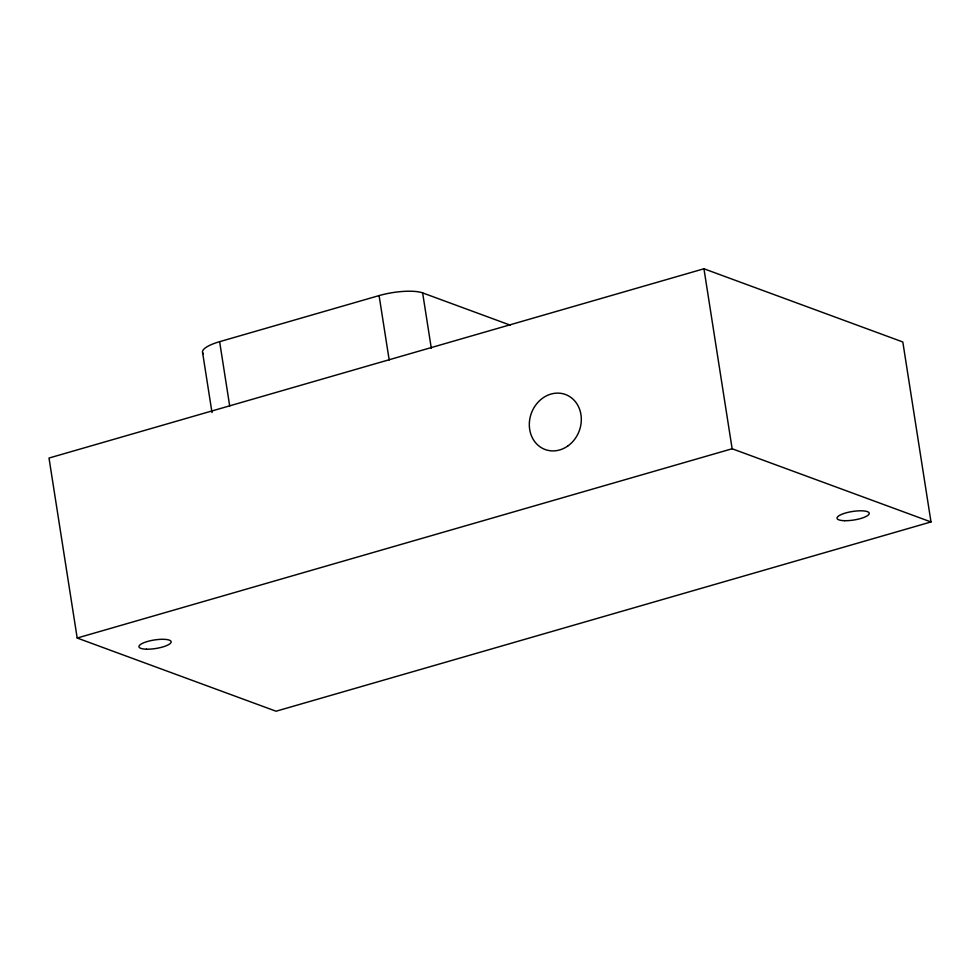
<?xml version="1.0" encoding="UTF-8"?>
<svg xmlns="http://www.w3.org/2000/svg" width="980" height="980" viewBox="0 0 980 980"><rect width="100%" height="100%" fill="white"/><g stroke="black" fill="none" stroke-linecap="round" stroke-linejoin="round"><path stroke-width="1.47" d="M203.289 353.731A32.585 8.649 -8.9 0 1 219.63 341.677L379.089 295.593A32.585 8.649 -8.9 0 1 422.637 292.898L510.384 325.201M703.946 268.777L49 458.052L77.187 638.029L276.054 711.223L931 521.948L902.813 341.971L703.946 268.777L732.134 448.754L931 521.948M77.187 638.029L732.134 448.754M422.637 292.898L431.31 348.329M379.089 295.593L389.183 360.003M219.63 341.677L229.712 406.088M202.615 352.702L211.999 412.617M844.576 520.699A16.293 4.324 -8.9 0 0 869.236 513.569A16.293 4.324 -8.9 0 0 845.605 512.981A16.293 4.324 -8.9 0 0 844.576 520.699M146.486 649.189A16.293 4.324 -8.9 0 0 171.145 642.059A16.293 4.324 -8.9 0 0 147.515 641.471A16.293 4.324 -8.9 0 0 146.486 649.189M567.69 446.084A29.327 25.517 -69.8 0 0 568.927 396.128A29.327 25.517 -69.8 0 0 529.323 423.813A29.327 25.517 -69.8 0 0 567.69 446.084"/></g></svg>
